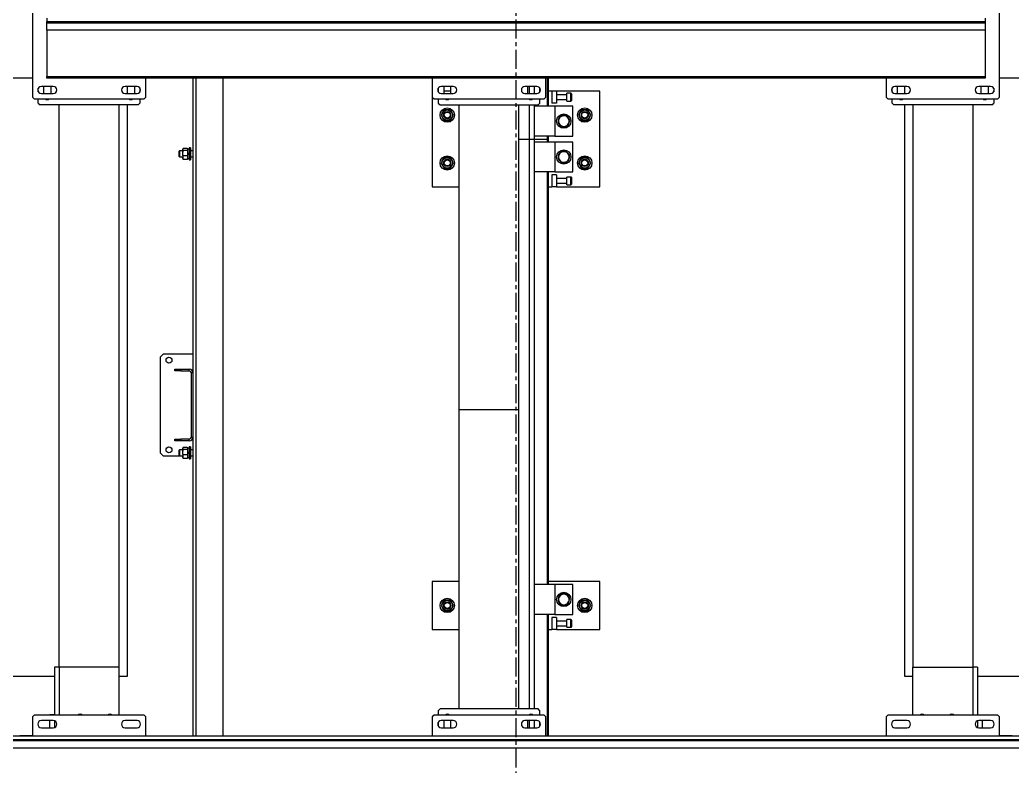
# Model space of a CAD drawing. Header units: millimetres. Extents: x 6622 to 532820, y 3370 to 359312.
# Drawn here: x 458470 to 460130, y 277289 to 278537 of the extents above; entities that cross this region are included whole.
import ezdxf

# ---------------------------------------------------------------- set-up
doc = ezdxf.new("R2010")
doc.units = ezdxf.units.MM
doc.linetypes.add('CENTER', pattern=[50.8, 31.75, -6.35, 6.35, -6.35])

# ---------------------------------------------------------------- blocks, each defined once
blk = doc.blocks.new('A$C6F3A12F4')
at = {"color": 2, "linetype": 'Continuous', "lineweight": 25}
for p, q in [((36185.2, 3700), (36185.2, 2659)), ((37185.2, 2622.1), (37185.2, 3700)), ((37285.7, 3475), (37285.7, 225)), ((37291.1, 225), (37291.1, 3475)), ((37293.7, 3475), (37293.7, 225)), ((37305.7, 3475), (37305.7, 225)), ((37285.2, 2680), (37285.2, 2659)), ((36217.2, 2659), (36053.2, 2659)), ((36220.2, 2656), (36217.2, 2659)), ((36220.2, 2472), (36220.2, 2656)), ((37253.7, 2659), (37250.7, 2656)), ((37250.7, 2656), (37250.7, 2472)), ((37285.7, 2659), (37253.7, 2659)), ((36199.2, 2644), (36199.2, 2624)), ((36199.2, 2640.1), (36211.2, 2640.1)), ((36202, 2649.1), (36208.4, 2649.1)), ((36211.2, 2624), (36211.2, 2644)), ((36220.2, 2649.1), (36227.2, 2649.1)), ((36230.2, 2646.1), (36227.2, 2649.1)), ((36230.2, 2646.1), (36230.2, 2482.1)), ((37259.7, 2644), (37259.7, 2624)), ((37271.7, 2624), (37271.7, 2644)), ((36085.2, 2635), (36090.6, 2635)), ((36090.6, 1065), (36090.6, 2635)), ((36090.6, 2635), (36093.2, 2635)), ((36093.2, 2635), (36093.2, 1065)), ((36093.2, 2635), (36105.2, 2635)), ((36105.2, 2635), (36105.2, 1065)), ((36105.2, 2635), (36182.6, 2635)), ((36182.6, 1065), (36182.6, 2635)), ((36182.6, 2635), (36185.2, 2635)), ((36185.2, 2635), (36185.2, 1065)), ((36211.2, 2628.1), (36199.2, 2628.1)), ((37259.7, 2630.1), (37271.7, 2630.1)), ((36230.2, 2614.1), (37170.2, 2614.1)), ((37170.2, 2622.1), (37170.2, 2614.1)), ((37170.2, 2622.1), (37250.7, 2622.1)), ((37170.2, 2514.1), (37170.2, 2614.1)), ((37170.2, 2614.1), (37250.7, 2614.1)), ((37260, 2622.1), (37271.4, 2622.1)), ((36230.2, 2514.1), (37170.2, 2514.1)), ((37250.7, 2514.1), (37170.2, 2514.1)), ((37185.2, 2500), (37185.2, 2514.1)), ((36199.2, 2504), (36199.2, 2484)), ((36199.2, 2500.1), (36211.2, 2500.1)), ((36199.2, 2500), (36211.2, 2500)), ((36211.2, 2484), (36211.2, 2504)), ((36230.2, 2500), (37185.2, 2500)), ((37259.7, 2504), (37259.7, 2484)), ((37271.7, 2484), (37271.7, 2504)), ((36211.2, 2488.1), (36199.2, 2488.1)), ((36208.6, 2479.1), (36201.7, 2479.1)), ((36227.2, 2479.1), (36220.2, 2479.1)), ((36227.2, 2479.1), (36230.2, 2482.1)), ((36185.2, 2469), (36217.2, 2469)), ((36217.2, 2469), (36220.2, 2472)), ((37250.7, 2472), (37253.7, 2469)), ((37253.7, 2469), (37285.7, 2469)), ((36207.2, 1990), (36207.2, 1918)), ((36367.2, 1990), (36207.2, 1990)), ((36367.2, 1918), (36367.2, 1990)), ((37107.2, 1990), (37027.2, 1990)), ((37027.2, 1990), (37027.2, 1904)), ((37107.2, 1918), (37107.2, 1990)), ((36256.7, 1965), (36256.2, 1965)), ((36256.6, 1963.2), (36256.2, 1963.2)), ((36256.3, 1962.2), (36256.6, 1963.2)), ((36336.8, 1965), (36336.2, 1965)), ((36336.6, 1963.2), (36336.2, 1963.2)), ((36336.3, 1962.2), (36336.6, 1963.2)), ((37076.7, 1965), (37076.2, 1965)), ((37076.6, 1963.2), (37076.2, 1963.2)), ((37076.3, 1962.2), (37076.6, 1963.2)), ((36211.7, 1943), (36222.7, 1943)), ((36282.2, 1945), (36232.2, 1945)), ((36232.2, 1945), (36232.2, 1915)), ((36282.2, 1915), (36282.2, 1945)), ((36342.2, 1945), (36292.2, 1945)), ((36292.2, 1945), (36292.2, 1915)), ((36342.2, 1915), (36342.2, 1945)), ((36351.7, 1943), (36362.7, 1943)), ((37082.2, 1945), (37032.2, 1945)), ((37032.2, 1945), (37032.2, 1915)), ((37082.2, 1915), (37082.2, 1945)), ((37091.7, 1943), (37102.7, 1943)), ((36210.7, 1942), (36210.7, 1935)), ((36223.7, 1942), (36210.7, 1942)), ((36223.7, 1935), (36210.7, 1935)), ((36213.2, 1935), (36213.2, 1918)), ((36221.2, 1918), (36221.2, 1935)), ((36223.7, 1935), (36223.7, 1942)), ((36252.2, 1937.3), (36248, 1934.4)), ((36256.4, 1940.2), (36252.2, 1937.3)), ((36261, 1938), (36256.4, 1940.2)), ((36265.6, 1935.8), (36261, 1938)), ((36266.8, 1930), (36266.1, 1930)), ((36266.6, 1928.2), (36266.2, 1928.2)), ((36266.4, 1927.4), (36266.6, 1928.2)), ((36312.2, 1937.3), (36308, 1934.4)), ((36316.4, 1940.2), (36312.2, 1937.3)), ((36321, 1938), (36316.4, 1940.2)), ((36325.6, 1935.8), (36321, 1938)), ((36326.7, 1930), (36326.1, 1930)), ((36326.6, 1928.2), (36326.2, 1928.2)), ((36326.4, 1927.4), (36326.6, 1928.2)), ((36350.7, 1942), (36350.7, 1935)), ((36363.7, 1942), (36350.7, 1942)), ((36363.7, 1935), (36350.7, 1935)), ((36353.2, 1935), (36353.2, 1918)), ((36361.2, 1918), (36361.2, 1935)), ((36363.7, 1935), (36363.7, 1942)), ((37052.2, 1937.3), (37048, 1934.4)), ((37056.4, 1940.2), (37052.2, 1937.3)), ((37061, 1938), (37056.4, 1940.2)), ((37065.6, 1935.8), (37061, 1938)), ((37066.8, 1930), (37066.1, 1930)), ((37066.6, 1928.2), (37066.2, 1928.2)), ((37066.4, 1927.4), (37066.6, 1928.2)), ((37090.7, 1942), (37090.7, 1935)), ((37103.7, 1942), (37090.7, 1942)), ((37103.7, 1935), (37090.7, 1935)), ((37093.2, 1935), (37093.2, 1918)), ((37101.2, 1918), (37101.2, 1935)), ((37103.7, 1935), (37103.7, 1942)), ((36207.2, 1918), (36207.2, 1910)), ((36207.2, 1918), (36227.2, 1918)), ((36207.2, 1910), (36207.2, 1904)), ((36207.2, 1910), (36227.2, 1910)), ((36227.2, 1918), (36227.2, 1910)), ((36232.2, 1915), (36232.2, 1880.2)), ((36232.2, 1915), (36282.2, 1915)), ((36248.7, 1924.2), (36253.4, 1922)), ((36253.4, 1922), (36258, 1919.8)), ((36258, 1919.8), (36262.2, 1922.7)), ((36262.2, 1922.7), (36266.4, 1925.6)), ((36282.2, 1915), (36282.2, 1880.2)), ((36292.2, 1915), (36292.2, 1880.2)), ((36292.2, 1915), (36342.2, 1915)), ((36308.8, 1924.2), (36313.4, 1922)), ((36313.4, 1922), (36318, 1919.8)), ((36318, 1919.8), (36322.2, 1922.7)), ((36322.2, 1922.7), (36326.4, 1925.6)), ((36342.2, 1915), (36342.2, 1880.2)), ((36347.2, 1918), (36347.2, 1910)), ((36347.2, 1918), (36367.2, 1918)), ((36347.2, 1910), (36367.2, 1910)), ((36367.2, 1918), (36367.2, 1910)), ((36367.2, 1904), (36367.2, 1910)), ((37032.2, 1915), (37082.2, 1915)), ((37032.2, 1915), (37032.2, 1880.2)), ((37048.7, 1924.2), (37053.4, 1922)), ((37053.4, 1922), (37058, 1919.8)), ((37058, 1919.8), (37062.2, 1922.7)), ((37062.2, 1922.7), (37066.4, 1925.6)), ((37082.2, 1915), (37082.2, 1880.2)), ((37087.2, 1918), (37087.2, 1910)), ((37087.2, 1918), (37107.2, 1918)), ((37087.2, 1910), (37107.2, 1910)), ((37107.2, 1918), (37107.2, 1910)), ((37107.2, 1904), (37107.2, 1910)), ((36185.2, 1904), (36232.2, 1904)), ((36232.2, 1902.7), (36185.2, 1902.7)), ((36217.2, 1900), (36185.2, 1900)), ((36220.2, 1897), (36217.2, 1900)), ((36220.2, 1713), (36220.2, 1897)), ((36282.2, 1904), (36287.2, 1904)), ((36292.2, 1902.7), (36282.2, 1902.7)), ((36287.2, 1904), (36292.2, 1904)), ((36287.2, 1902.7), (36287.2, 1904)), ((36287.2, 1880.2), (36287.2, 1902.7)), ((36342.2, 1904), (37032.2, 1904)), ((37032.2, 1902.7), (36342.2, 1902.7)), ((37082.2, 1904), (37285.7, 1904)), ((37285.7, 1902.7), (37082.2, 1902.7)), ((37253.7, 1900), (37250.7, 1897)), ((37250.7, 1897), (37250.7, 1713)), ((37285.7, 1900), (37253.7, 1900)), ((36199.2, 1885), (36199.2, 1865)), ((36211.2, 1881), (36199.2, 1881)), ((36199.2, 1880.2), (36211.2, 1880.2)), ((36208.5, 1890), (36201.9, 1890)), ((36211.2, 1865), (36211.2, 1885)), ((36227.2, 1890), (36220.2, 1890)), ((36230.2, 1887), (36227.2, 1890)), ((36230.2, 1723), (36230.2, 1887)), ((36230.2, 1880.2), (36287.2, 1880.2)), ((36287.2, 1880.2), (37240.2, 1880.2)), ((36287.2, 1872.8), (36287.2, 1880.2)), ((37243.2, 1890), (37240.2, 1887)), ((37240.2, 1887), (37240.2, 1723)), ((37250.7, 1890), (37243.2, 1890)), ((37259.7, 1885), (37259.7, 1865)), ((37271.7, 1881), (37259.7, 1881)), ((37259.7, 1880.2), (37271.7, 1880.2)), ((37269, 1890), (37262.4, 1890)), ((37271.7, 1865), (37271.7, 1885)), ((36211.2, 1872.8), (36199.2, 1872.8)), ((36199.2, 1869), (36211.2, 1869)), ((36220.8, 1872.8), (36220.2, 1872.8)), ((37240.2, 1872.8), (36230.2, 1872.8)), ((36287.2, 1855), (36287.2, 1872.8)), ((37250.7, 1872.8), (37249.6, 1872.8)), ((37271.7, 1872.8), (37259.7, 1872.8)), ((37259.7, 1869), (37271.7, 1869)), ((36740.2, 1855), (36230.2, 1855)), ((36740.2, 1855), (36740.2, 1755)), ((37240.2, 1855), (36740.2, 1855)), ((36199.2, 1745), (36199.2, 1725)), ((36211.2, 1725), (36211.2, 1745)), ((36740.2, 1755), (36230.2, 1755)), ((36367.2, 1710), (36367.2, 1755)), ((37240.2, 1755), (36740.2, 1755)), ((37027.2, 1755), (37027.2, 1710)), ((37107.2, 1710), (37107.2, 1755)), ((37259.7, 1745), (37259.7, 1725)), ((37271.7, 1725), (37271.7, 1745)), ((36211.2, 1741), (36199.2, 1741)), ((36199.2, 1729), (36211.2, 1729)), ((36207.2, 1741), (36207.2, 1729)), ((36256.7, 1735), (36256.2, 1735)), ((36256.6, 1733.2), (36256.2, 1733.2)), ((36256.3, 1732.2), (36256.6, 1733.2)), ((36336.8, 1735), (36336.2, 1735)), ((36336.6, 1733.2), (36336.2, 1733.2)), ((36336.3, 1732.2), (36336.6, 1733.2)), ((37076.7, 1735), (37076.2, 1735)), ((37076.6, 1733.2), (37076.2, 1733.2)), ((37076.3, 1732.2), (37076.6, 1733.2)), ((37271.7, 1741), (37259.7, 1741)), ((37259.7, 1729), (37271.7, 1729)), ((36185.2, 1710), (36217.2, 1710)), ((36201.9, 1720), (36208.5, 1720)), ((36207.2, 1720), (36207.2, 1719.3)), ((36217.2, 1710), (36220.2, 1713)), ((36217.2, 1710), (36367.2, 1710)), ((36220.2, 1720), (36227.2, 1720)), ((36227.2, 1720), (36230.2, 1723)), ((37027.2, 1710), (37107.2, 1710)), ((37240.2, 1723), (37243.2, 1720)), ((37243.2, 1720), (37250.7, 1720)), ((37250.7, 1713), (37253.7, 1710)), ((37253.7, 1710), (37285.7, 1710)), ((37262.4, 1720), (37269, 1720)), ((36185.2, 1359.5), (37285.7, 1359.5)), ((36185.2, 1314.5), (37285.7, 1314.5)), ((36185.2, 1309.5), (36678, 1309.5)), ((36302, 1305.5), (36302, 1303.5)), ((36302, 1305.5), (36322, 1305.5)), ((36302, 1303.5), (36322, 1303.5)), ((36302.8, 1300), (36302.8, 1293.4)), ((36304.4, 1300.9), (36303.3, 1300.3)), ((36303.9, 1303.5), (36303.9, 1300.9)), ((36312, 1300.9), (36303.9, 1300.9)), ((36306.4, 1300), (36306.4, 1293.4)), ((36307, 1309.5), (36307, 1305.5)), ((36312, 1300.9), (36313.5, 1300.9)), ((36320, 1300.9), (36313.5, 1300.9)), ((36315.5, 1300), (36315.5, 1293.4)), ((36317, 1305.5), (36317, 1309.5)), ((36320.7, 1300.3), (36319.6, 1300.9)), ((36320, 1300.9), (36320, 1303.5)), ((36321.2, 1300), (36321.2, 1293.4)), ((36322, 1303.5), (36322, 1305.5)), ((36647, 1309.5), (36647, 1259.5)), ((36675, 1303.5), (36672, 1303.5)), ((36672, 1289.5), (36672, 1303.5)), ((36675, 1289.5), (36675, 1303.5)), ((36678, 1309.5), (36678, 1306.5)), ((36678, 1309.5), (36786, 1309.5)), ((36678, 1306.5), (36786, 1306.5)), ((36786, 1309.5), (37285.7, 1309.5)), ((36786, 1306.5), (36786, 1309.5)), ((36792, 1303.5), (36789, 1303.5)), ((36789, 1303.5), (36789, 1289.5)), ((36792, 1303.5), (36792, 1289.5)), ((36802, 1305.5), (36802, 1303.5)), ((36802, 1305.5), (36822, 1305.5)), ((36802, 1303.5), (36822, 1303.5)), ((36802.8, 1300), (36802.8, 1293.4)), ((36804.4, 1300.9), (36803.3, 1300.3)), ((36803.9, 1303.5), (36803.9, 1300.9)), ((36812, 1300.9), (36803.9, 1300.9)), ((36806.4, 1300), (36806.4, 1293.4)), ((36807, 1309.5), (36807, 1305.5)), ((36812, 1300.9), (36813.5, 1300.9)), ((36820, 1300.9), (36813.5, 1300.9)), ((36815.5, 1300), (36815.5, 1293.4)), ((36817, 1305.5), (36817, 1309.5)), ((36820.7, 1300.3), (36819.6, 1300.9)), ((36820, 1300.9), (36820, 1303.5)), ((36821.2, 1300), (36821.2, 1293.4)), ((36822, 1303.5), (36822, 1305.5)), ((36303.3, 1293.1), (36304.4, 1292.5)), ((36314.9, 1292.5), (36304.4, 1292.5)), ((36307, 1292.5), (36307, 1287)), ((36307, 1287), (36307.5, 1286.5)), ((36307, 1287), (36317, 1287)), ((36316.5, 1286.5), (36307.5, 1286.5)), ((36314.9, 1292.5), (36319.6, 1292.5)), ((36316.5, 1286.5), (36317, 1287)), ((36317, 1287), (36317, 1292.5)), ((36319.6, 1292.5), (36320.7, 1293.1)), ((36672, 1289.5), (36675, 1289.5)), ((36672, 1279.5), (36672, 1289.5)), ((36675, 1279.5), (36672, 1279.5)), ((36675, 1289.5), (36675, 1279.5)), ((36789, 1289.5), (36792, 1289.5)), ((36789, 1279.5), (36789, 1289.5)), ((36792, 1279.5), (36789, 1279.5)), ((36792, 1289.5), (36792, 1279.5)), ((36803.3, 1293.1), (36804.4, 1292.5)), ((36814.9, 1292.5), (36804.4, 1292.5)), ((36807, 1292.5), (36807, 1287)), ((36807, 1287), (36807.5, 1286.5)), ((36807, 1287), (36817, 1287)), ((36816.5, 1286.5), (36807.5, 1286.5)), ((36814.9, 1292.5), (36819.6, 1292.5)), ((36816.5, 1286.5), (36817, 1287)), ((36817, 1287), (36817, 1292.5)), ((36817, 1259.5), (36817, 1287)), ((36819.6, 1292.5), (36820.7, 1293.1)), ((36647, 1259.5), (36652, 1254.5)), ((36652, 1254.5), (36812, 1254.5)), ((36812, 1254.5), (36817, 1259.5)), ((36217.2, 1231), (36185.2, 1231)), ((36220.2, 1228), (36217.2, 1231)), ((37253.7, 1231), (37250.7, 1228)), ((37285.7, 1231), (37253.7, 1231)), ((36199.2, 1216), (36199.2, 1196)), ((36199.2, 1211.9), (36211.2, 1211.9)), ((36201.7, 1220.9), (36208.6, 1220.9)), ((36211.2, 1196), (36211.2, 1216)), ((36220.2, 1044), (36220.2, 1228)), ((36220.2, 1220.9), (36227.2, 1220.9)), ((36230.2, 1217.9), (36227.2, 1220.9)), ((36230.2, 1217.9), (36230.2, 1053.9)), ((37250.7, 1228), (37250.7, 1044)), ((37259.7, 1216), (37259.7, 1196)), ((37271.7, 1196), (37271.7, 1216)), ((36211.2, 1200), (36199.2, 1200)), ((36211.2, 1199.9), (36199.2, 1199.9)), ((37185.2, 1200), (36230.2, 1200)), ((37185.2, 1185.9), (37185.2, 1200)), ((37170.2, 1185.9), (36230.2, 1185.9)), ((37170.2, 1185.9), (37170.2, 1085.9)), ((37250.7, 1185.9), (37170.2, 1185.9)), ((37170.2, 1085.9), (36230.2, 1085.9)), ((37170.2, 1085.9), (37250.7, 1085.9)), ((37170.2, 1085.9), (37170.2, 1077.9)), ((36085.2, 1065), (36090.6, 1065)), ((36093.2, 1065), (36090.6, 1065)), ((36105.2, 1065), (36093.2, 1065)), ((36105.2, 1065), (36182.6, 1065)), ((36185.2, 1065), (36182.6, 1065)), ((36199.2, 1076), (36199.2, 1056)), ((36199.2, 1071.9), (36211.2, 1071.9)), ((36211.2, 1056), (36211.2, 1076)), ((37170.2, 1077.9), (37250.7, 1077.9)), ((37185.2, 0), (37185.2, 1077.9)), ((37249.7, 1069.9), (37249.7, 1077.9)), ((37250.7, 1069.9), (37249.7, 1069.9)), ((37259.7, 1076), (37259.7, 1056)), ((37271.7, 1069.9), (37259.7, 1069.9)), ((37260, 1077.9), (37271.4, 1077.9)), ((37271.7, 1056), (37271.7, 1076)), ((36211.2, 1059.9), (36199.2, 1059.9)), ((36208.4, 1050.9), (36202, 1050.9)), ((36227.2, 1050.9), (36220.2, 1050.9)), ((36227.2, 1050.9), (36230.2, 1053.9)), ((36053.2, 1041), (36217.2, 1041)), ((36185.2, 1041), (36185.2, 0)), ((36217.2, 1041), (36220.2, 1044)), ((37250.7, 1044), (37253.7, 1041)), ((37253.7, 1041), (37285.7, 1041)), ((37285.2, 1041), (37285.2, 1020))]:
    blk.add_line(p, q, dxfattribs=at)
at = {"color": 2, "linetype": 'Continuous', "lineweight": 25, "flags": 128}
for points in [[(36256.7, 1965), (36256.6, 1966.9), (36256.3, 1967.9)], [(36336.8, 1965), (36336.6, 1966.9), (36336.3, 1967.9)], [(37076.7, 1965), (37076.6, 1966.9), (37076.3, 1967.9)], [(36256.7, 1735), (36256.6, 1736.9), (36256.3, 1737.9)], [(36336.8, 1735), (36336.6, 1736.9), (36336.3, 1737.9)], [(37076.7, 1735), (37076.6, 1736.9), (37076.3, 1737.9)], [(36312, 1300.9), (36311.5, 1301.8), (36311, 1302.6), (36310.5, 1303.5)], [(36312, 1303.5), (36312.5, 1302.6), (36313, 1301.8), (36313.5, 1300.9)], [(36812, 1300.9), (36811.5, 1301.8), (36811, 1302.6), (36810.5, 1303.5)], [(36812, 1303.5), (36812.5, 1302.6), (36813, 1301.8), (36813.5, 1300.9)]]:
    blk.add_lwpolyline(points, dxfattribs=at)
at = {"color": 2, "linetype": 'Continuous', "lineweight": 25}
for centre, radius in [((36247.2, 1965), 12), ((36327.2, 1965), 12), ((37067.2, 1965), 12), ((36247.2, 1965), 8.62), ((36247.2, 1965), 6), ((36247.2, 1965), 5), ((36327.2, 1965), 8.62), ((36327.2, 1965), 6), ((36327.2, 1965), 5), ((37067.2, 1965), 8.62), ((37067.2, 1965), 6), ((37067.2, 1965), 5), ((36257.2, 1930), 12), ((36317.2, 1930), 12), ((37057.2, 1930), 12), ((36247.2, 1735), 12), ((36247.2, 1735), 8.62), ((36327.2, 1735), 12), ((36327.2, 1735), 8.62), ((37067.2, 1735), 12), ((37067.2, 1735), 8.63), ((36247.2, 1735), 6), ((36247.2, 1735), 5), ((36327.2, 1735), 6), ((36327.2, 1735), 5), ((37067.2, 1735), 6), ((37067.2, 1735), 5), ((36657, 1269.5), 5), ((36807, 1269.5), 5)]:
    blk.add_circle(centre, radius, dxfattribs=at)
for centre, radius, start, end in [((36205.2, 2644), 6, 0, 180), ((37265.7, 2644), 6, 0, 180), ((36205.2, 2624), 6, 180, 0), ((36215.2, 2634.1), 6, 326.4427, 33.5573), ((37265.7, 2624), 6, 180, 0), ((37255.2, 2579.1), 6, 138.5904, 221.4096), ((37255.2, 2529.1), 6, 138.5904, 221.4096), ((36205.2, 2504), 6, 0, 180), ((37265.7, 2504), 6, 0, 180), ((36215.2, 2494.1), 6, 326.4427, 33.5573), ((36205.2, 2484), 6, 180, 0), ((37265.7, 2484), 6, 180, 0), ((36247.2, 1965), 9.55, 349.1982, 0), ((36327.2, 1965), 9.55, 349.1982, 0), ((37067.2, 1965), 9.55, 349.1982, 0), ((36211.7, 1942), 1, 90, 180), ((36222.7, 1942), 1, 0, 90), ((36247.2, 1965), 9.55, 221.2996, 256.7088), ((36327.2, 1965), 9.55, 221.2996, 256.7088), ((36351.7, 1942), 1, 90, 180), ((36362.7, 1942), 1, 0, 90), ((37067.2, 1965), 9.55, 221.2996, 256.7088), ((37091.7, 1942), 1, 90, 180), ((37102.7, 1942), 1, 0, 90), ((36257.2, 1930), 9.55, 165.3637, 203.9741), ((36257.2, 1930), 8.86, 124.3653, 184.3653), ((36257.2, 1930), 8.87, 184.3653, 244.3653), ((36257.2, 1930), 9.55, 104.5207, 143.3519), ((36257.2, 1930), 8.86, 64.3653, 124.3653), ((36257.2, 1930), 9.55, 42.9611, 84.8708), ((36257.2, 1930), 8.87, 4.3653, 64.3653), ((36257.2, 1930), 8.87, 304.3653, 4.3653), ((36257.2, 1930), 9.55, 0, 24.9691), ((36257.2, 1930), 9.55, 349.1982, 0), ((36317.2, 1930), 9.55, 165.3637, 203.9741), ((36317.2, 1930), 8.87, 124.3653, 184.3653), ((36317.2, 1930), 8.87, 184.3653, 244.3653), ((36317.2, 1930), 9.55, 104.5207, 143.3519), ((36317.2, 1930), 8.86, 64.3653, 124.3653), ((36317.2, 1930), 9.55, 42.9611, 84.8708), ((36317.2, 1930), 8.86, 4.3653, 64.3653), ((36317.2, 1930), 8.87, 304.3653, 4.3653), ((36317.2, 1930), 9.55, 0, 24.9691), ((36317.2, 1930), 9.55, 349.1982, 0), ((37057.2, 1930), 9.55, 165.3637, 203.9741), ((37057.2, 1930), 8.87, 124.3653, 184.3653), ((37057.2, 1930), 8.87, 184.3653, 244.3653), ((37057.2, 1930), 9.55, 104.5207, 143.3519), ((37057.2, 1930), 8.86, 64.3653, 124.3653), ((37057.2, 1930), 9.55, 42.9611, 84.8708), ((37057.2, 1930), 8.86, 4.3653, 64.3653), ((37057.2, 1930), 8.87, 304.3653, 4.3653), ((37057.2, 1930), 9.55, 0, 24.9691), ((37057.2, 1930), 9.55, 349.1982, 0), ((36257.2, 1930), 9.55, 224.4516, 265.4367), ((36257.2, 1930), 8.87, 244.3653, 304.3653), ((36257.2, 1930), 9.55, 283.449, 324.061), ((36317.2, 1930), 9.55, 224.4516, 265.4367), ((36317.2, 1930), 8.87, 244.3653, 304.3653), ((36317.2, 1930), 9.55, 283.449, 324.061), ((37057.2, 1930), 9.55, 224.4516, 265.4367), ((37057.2, 1930), 8.87, 244.3653, 304.3653), ((37057.2, 1930), 9.55, 283.449, 324.061), ((36205.2, 1885), 6, 0, 180), ((36215.2, 1875), 6, 326.4427, 33.5573), ((37255.2, 1875), 6, 138.5904, 221.4096), ((37265.7, 1885), 6, 0, 180), ((36205.2, 1865), 6, 180, 0), ((37265.7, 1865), 6, 180, 0), ((36205.2, 1745), 6, 0, 180), ((37265.7, 1745), 6, 0, 180), ((36215.2, 1735), 6, 326.4427, 33.5573), ((36247.2, 1735), 9.55, 221.2996, 256.7088), ((36247.2, 1735), 9.55, 349.1982, 0), ((36327.2, 1735), 9.55, 221.2996, 256.7088), ((36327.2, 1735), 9.55, 349.1982, 0), ((37067.2, 1735), 9.55, 221.2996, 256.7088), ((37067.2, 1735), 9.55, 349.1982, 0), ((37255.2, 1735), 6, 138.5904, 221.4096), ((36205.2, 1725), 6, 180, 0), ((37265.7, 1725), 6, 180, 0), ((36678, 1303.5), 6, 90, 180), ((36678, 1303.5), 3, 90, 180), ((36786, 1303.5), 6, 0, 90), ((36786, 1303.5), 3, 0, 90), ((36205.2, 1216), 6, 0, 180), ((37265.7, 1216), 6, 0, 180), ((36205.2, 1196), 6, 180, 0), ((36215.2, 1205.9), 6, 326.4427, 33.5573), ((37265.7, 1196), 6, 180, 0), ((37255.2, 1170.9), 6, 138.5904, 221.4096), ((37255.2, 1120.9), 6, 138.5904, 221.4096), ((36205.2, 1076), 6, 0, 180), ((37265.7, 1076), 6, 0, 180), ((36215.2, 1065.9), 6, 326.4427, 33.5573), ((36205.2, 1056), 6, 180, 0), ((37265.7, 1056), 6, 180, 0)]:
    blk.add_arc(centre, radius, start, end, dxfattribs=at)
for points, knots in [([(36247.2, 1975.4), (36246.4, 1974.9), (36244.8, 1974), (36242.5, 1972.7), (36240.3, 1971.4), (36238.9, 1970.6), (36238.2, 1970.2)], [0, 0, 0, 0, 0.2646547, 0.5351428, 0.7653269, 1, 1, 1, 1]), ([(36238.2, 1970.2), (36238.2, 1969.8), (36238.2, 1968.5), (36238.2, 1966.2), (36238.2, 1963.2), (36238.2, 1961.1), (36238.2, 1959.8)], [0, 0, 0, 0, 0.131003, 0.38054, 0.636178, 1, 1, 1, 1]), ([(36238.2, 1959.8), (36239, 1959.4), (36240.6, 1958.4), (36242.9, 1957.1), (36245.1, 1955.8), (36246.5, 1955), (36247.2, 1954.6)], [0, 0, 0, 0, 0.264347, 0.534834, 0.765328, 1, 1, 1, 1]), ([(36256.2, 1970.2), (36255.4, 1970.6), (36253.8, 1971.6), (36251.5, 1972.9), (36249.3, 1974.2), (36247.9, 1975), (36247.2, 1975.4)], [0, 0, 0, 0, 0.264655, 0.534831, 0.765327, 1, 1, 1, 1]), ([(36247.2, 1954.6), (36248, 1955.1), (36249.6, 1956), (36251.9, 1957.3), (36254.1, 1958.6), (36255.5, 1959.4), (36256.2, 1959.8)], [0, 0, 0, 0, 0.264655, 0.534831, 0.765327, 1, 1, 1, 1]), ([(36256.2, 1959.8), (36256.2, 1961.1), (36256.2, 1963.2), (36256.2, 1966.2), (36256.2, 1968.4), (36256.2, 1969.8), (36256.2, 1970.2)], [0, 0, 0, 0, 0.363821, 0.613049, 0.868997, 1, 1, 1, 1]), ([(36327.2, 1975.4), (36326.4, 1974.9), (36324.8, 1974), (36322.5, 1972.7), (36320.3, 1971.4), (36318.9, 1970.6), (36318.2, 1970.2)], [0, 0, 0, 0, 0.264655, 0.534831, 0.765327, 1, 1, 1, 1]), ([(36318.2, 1970.2), (36318.2, 1969.8), (36318.2, 1968.5), (36318.2, 1966.2), (36318.2, 1963.2), (36318.2, 1961.1), (36318.2, 1959.8)], [0, 0, 0, 0, 0.131003, 0.38054, 0.636178, 1, 1, 1, 1]), ([(36318.2, 1959.8), (36319, 1959.4), (36320.6, 1958.4), (36322.9, 1957.1), (36325.1, 1955.8), (36326.5, 1955), (36327.2, 1954.6)], [0, 0, 0, 0, 0.2646547, 0.5351428, 0.7653269, 1, 1, 1, 1]), ([(36336.2, 1970.2), (36335.4, 1970.6), (36333.8, 1971.6), (36331.5, 1972.9), (36329.3, 1974.2), (36327.9, 1975), (36327.2, 1975.4)], [0, 0, 0, 0, 0.264572, 0.534976, 0.7654, 1, 1, 1, 1]), ([(36327.2, 1954.6), (36328, 1955.1), (36329.6, 1956), (36331.9, 1957.3), (36334.1, 1958.6), (36335.5, 1959.4), (36336.2, 1959.8)], [0, 0, 0, 0, 0.264572, 0.534976, 0.7654, 1, 1, 1, 1]), ([(36336.2, 1959.8), (36336.2, 1961.1), (36336.2, 1963.2), (36336.2, 1966.2), (36336.2, 1968.4), (36336.2, 1969.8), (36336.2, 1970.2)], [0, 0, 0, 0, 0.363821, 0.613049, 0.868997, 1, 1, 1, 1]), ([(37067.2, 1975.4), (37066.4, 1974.9), (37064.8, 1974), (37062.5, 1972.7), (37060.3, 1971.4), (37058.9, 1970.6), (37058.2, 1970.2)], [0, 0, 0, 0, 0.2646547, 0.5351428, 0.7653269, 1, 1, 1, 1]), ([(37058.2, 1970.2), (37058.2, 1969.8), (37058.2, 1968.5), (37058.2, 1966.2), (37058.2, 1963.2), (37058.2, 1961.1), (37058.2, 1959.8)], [0, 0, 0, 0, 0.131003, 0.38054, 0.636178, 1, 1, 1, 1]), ([(37058.2, 1959.8), (37059, 1959.4), (37060.6, 1958.4), (37062.9, 1957.1), (37065.1, 1955.8), (37066.5, 1955), (37067.2, 1954.6)], [0, 0, 0, 0, 0.264655, 0.534831, 0.765327, 1, 1, 1, 1]), ([(37076.2, 1970.2), (37075.4, 1970.6), (37073.8, 1971.6), (37071.5, 1972.9), (37069.3, 1974.2), (37067.9, 1975), (37067.2, 1975.4)], [0, 0, 0, 0, 0.264655, 0.534831, 0.765327, 1, 1, 1, 1]), ([(37067.2, 1954.6), (37068, 1955.1), (37069.6, 1956), (37071.9, 1957.3), (37074.1, 1958.6), (37075.5, 1959.4), (37076.2, 1959.8)], [0, 0, 0, 0, 0.264655, 0.534831, 0.765327, 1, 1, 1, 1]), ([(37076.2, 1959.8), (37076.2, 1961.1), (37076.2, 1963.2), (37076.2, 1966.2), (37076.2, 1968.4), (37076.2, 1969.8), (37076.2, 1970.2)], [0, 0, 0, 0, 0.363821, 0.613049, 0.868997, 1, 1, 1, 1]), ([(36248, 1934.4), (36248, 1934), (36248.1, 1932.3), (36248.3, 1930.6), (36248.4, 1929.3)], [0, 0, 0, 0, 0.253088, 1, 1, 1, 1]), ([(36248.4, 1929.3), (36248.5, 1927.7), (36248.6, 1925.9), (36248.7, 1924.3), (36248.7, 1924.2)], [0, 0, 0, 0, 0.97299, 1, 1, 1, 1]), ([(36266, 1930.7), (36265.9, 1932), (36265.8, 1933.7), (36265.7, 1935.4), (36265.6, 1935.8)], [0, 0, 0, 0, 0.746911, 1, 1, 1, 1]), ([(36266.4, 1925.6), (36266.4, 1925.6), (36266.3, 1927.3), (36266.2, 1929), (36266, 1930.7)], [0, 0, 0, 0, 0.02701, 1, 1, 1, 1]), ([(36308, 1934.4), (36308, 1934), (36308.1, 1932.3), (36308.3, 1930.6), (36308.4, 1929.3)], [0, 0, 0, 0, 0.253032, 1, 1, 1, 1]), ([(36308.4, 1929.3), (36308.5, 1927.7), (36308.6, 1925.9), (36308.7, 1924.3), (36308.8, 1924.2)], [0, 0, 0, 0, 0.97299, 1, 1, 1, 1]), ([(36326, 1930.7), (36325.9, 1932), (36325.8, 1933.7), (36325.7, 1935.4), (36325.6, 1935.8)], [0, 0, 0, 0, 0.746911, 1, 1, 1, 1]), ([(36326.4, 1925.6), (36326.4, 1925.6), (36326.3, 1927.3), (36326.2, 1929), (36326, 1930.7)], [0, 0, 0, 0, 0.0270117, 1, 1, 1, 1]), ([(37048, 1934.4), (37048, 1934), (37048.1, 1932.3), (37048.3, 1930.6), (37048.4, 1929.3)], [0, 0, 0, 0, 0.253088, 1, 1, 1, 1]), ([(37048.4, 1929.3), (37048.5, 1927.7), (37048.7, 1926), (37048.7, 1924.3), (37048.7, 1924.2)], [0, 0, 0, 0, 0.973041, 1, 1, 1, 1]), ([(37066, 1930.7), (37065.9, 1932), (37065.8, 1933.7), (37065.7, 1935.4), (37065.6, 1935.8)], [0, 0, 0, 0, 0.746925, 1, 1, 1, 1]), ([(37066.4, 1925.6), (37066.4, 1925.6), (37066.3, 1927.3), (37066.2, 1929), (37066, 1930.7)], [0, 0, 0, 0, 0.0270117, 1, 1, 1, 1]), ([(36247.2, 1745.4), (36246.4, 1744.9), (36244.8, 1744), (36242.5, 1742.7), (36240.3, 1741.4), (36238.9, 1740.6), (36238.2, 1740.2)], [0, 0, 0, 0, 0.2646547, 0.5351428, 0.7653269, 1, 1, 1, 1]), ([(36256.2, 1740.2), (36255.4, 1740.6), (36253.8, 1741.6), (36251.5, 1742.9), (36249.3, 1744.2), (36247.9, 1745), (36247.2, 1745.4)], [0, 0, 0, 0, 0.264655, 0.534831, 0.765327, 1, 1, 1, 1]), ([(36327.2, 1745.4), (36326.4, 1744.9), (36324.8, 1744), (36322.5, 1742.7), (36320.3, 1741.4), (36318.9, 1740.6), (36318.2, 1740.2)], [0, 0, 0, 0, 0.264655, 0.534831, 0.765327, 1, 1, 1, 1]), ([(36336.2, 1740.2), (36335.4, 1740.6), (36333.8, 1741.6), (36331.5, 1742.9), (36329.3, 1744.2), (36327.9, 1745), (36327.2, 1745.4)], [0, 0, 0, 0, 0.264572, 0.534976, 0.7654, 1, 1, 1, 1]), ([(37067.2, 1745.4), (37066.4, 1744.9), (37064.8, 1744), (37062.5, 1742.7), (37060.3, 1741.4), (37058.9, 1740.6), (37058.2, 1740.2)], [0, 0, 0, 0, 0.2646547, 0.5351428, 0.7653269, 1, 1, 1, 1]), ([(37076.2, 1740.2), (37075.4, 1740.6), (37073.8, 1741.6), (37071.5, 1742.9), (37069.3, 1744.2), (37067.9, 1745), (37067.2, 1745.4)], [0, 0, 0, 0, 0.264655, 0.534831, 0.765327, 1, 1, 1, 1]), ([(36238.2, 1740.2), (36238.2, 1739.8), (36238.2, 1738.5), (36238.2, 1736.2), (36238.2, 1733.2), (36238.2, 1731.1), (36238.2, 1729.8)], [0, 0, 0, 0, 0.1310035, 0.3805405, 0.636178, 1, 1, 1, 1]), ([(36238.2, 1729.8), (36239, 1729.4), (36240.6, 1728.4), (36242.9, 1727.1), (36245.1, 1725.8), (36246.5, 1725), (36247.2, 1724.6)], [0, 0, 0, 0, 0.264347, 0.534834, 0.765328, 1, 1, 1, 1]), ([(36247.2, 1724.6), (36248, 1725.1), (36249.6, 1726), (36251.9, 1727.3), (36254.1, 1728.6), (36255.5, 1729.4), (36256.2, 1729.8)], [0, 0, 0, 0, 0.264655, 0.534831, 0.765327, 1, 1, 1, 1]), ([(36256.2, 1729.8), (36256.2, 1731.1), (36256.2, 1733.2), (36256.2, 1736.2), (36256.2, 1738.4), (36256.2, 1739.8), (36256.2, 1740.2)], [0, 0, 0, 0, 0.363821, 0.613048, 0.868997, 1, 1, 1, 1]), ([(36318.2, 1740.2), (36318.2, 1739.8), (36318.2, 1738.5), (36318.2, 1736.2), (36318.2, 1733.2), (36318.2, 1731.1), (36318.2, 1729.8)], [0, 0, 0, 0, 0.1310035, 0.3805405, 0.636178, 1, 1, 1, 1]), ([(36318.2, 1729.8), (36319, 1729.4), (36320.6, 1728.4), (36322.9, 1727.1), (36325.1, 1725.8), (36326.5, 1725), (36327.2, 1724.6)], [0, 0, 0, 0, 0.2646547, 0.5351432, 0.7653269, 1, 1, 1, 1]), ([(36327.2, 1724.6), (36328, 1725.1), (36329.6, 1726), (36331.9, 1727.3), (36334.1, 1728.6), (36335.5, 1729.4), (36336.2, 1729.8)], [0, 0, 0, 0, 0.264572, 0.534976, 0.7654, 1, 1, 1, 1]), ([(36336.2, 1729.8), (36336.2, 1731.1), (36336.2, 1733.2), (36336.2, 1736.2), (36336.2, 1738.4), (36336.2, 1739.8), (36336.2, 1740.2)], [0, 0, 0, 0, 0.363821, 0.613048, 0.868997, 1, 1, 1, 1]), ([(37058.2, 1740.2), (37058.2, 1739.8), (37058.2, 1738.5), (37058.2, 1736.2), (37058.2, 1733.2), (37058.2, 1731.1), (37058.2, 1729.8)], [0, 0, 0, 0, 0.1310035, 0.3805405, 0.636178, 1, 1, 1, 1]), ([(37058.2, 1729.8), (37059, 1729.4), (37060.6, 1728.4), (37062.9, 1727.1), (37065.1, 1725.8), (37066.5, 1725), (37067.2, 1724.6)], [0, 0, 0, 0, 0.264655, 0.534831, 0.765327, 1, 1, 1, 1]), ([(37067.2, 1724.6), (37068, 1725.1), (37069.6, 1726), (37071.9, 1727.3), (37074.1, 1728.6), (37075.5, 1729.4), (37076.2, 1729.8)], [0, 0, 0, 0, 0.264655, 0.534831, 0.765327, 1, 1, 1, 1]), ([(37076.2, 1729.8), (37076.2, 1731.1), (37076.2, 1733.2), (37076.2, 1736.2), (37076.2, 1738.4), (37076.2, 1739.8), (37076.2, 1740.2)], [0, 0, 0, 0, 0.363821, 0.613048, 0.868997, 1, 1, 1, 1]), ([(36302.8, 1300), (36303.3, 1300.2), (36304, 1300.7), (36305, 1300.7), (36305.8, 1300.4), (36306.2, 1300.1), (36306.4, 1300)], [0, 0, 0, 0, 0.363637, 0.612716, 0.868745, 1, 1, 1, 1]), ([(36306.4, 1300), (36307.2, 1300.2), (36308.8, 1300.6), (36311.2, 1300.7), (36313.4, 1300.5), (36314.8, 1300.2), (36315.5, 1300)], [0, 0, 0, 0, 0.264772, 0.53481, 0.76552, 1, 1, 1, 1]), ([(36315.5, 1300), (36316, 1300.2), (36317, 1300.6), (36318.5, 1300.7), (36319.9, 1300.5), (36320.7, 1300.2), (36321.2, 1300)], [0, 0, 0, 0, 0.264708, 0.535074, 0.765396, 1, 1, 1, 1]), ([(36321.2, 1300), (36321, 1300.1), (36320.8, 1300.2), (36320.7, 1300.3), (36320.7, 1300.3)], [0, 0, 0, 0, 0.90876, 1, 1, 1, 1]), ([(36802.8, 1300), (36803.3, 1300.2), (36804, 1300.7), (36805, 1300.7), (36805.8, 1300.4), (36806.2, 1300.1), (36806.4, 1300)], [0, 0, 0, 0, 0.363637, 0.612716, 0.868745, 1, 1, 1, 1]), ([(36806.4, 1300), (36807.2, 1300.2), (36808.8, 1300.6), (36811.2, 1300.7), (36813.4, 1300.5), (36814.8, 1300.2), (36815.5, 1300)], [0, 0, 0, 0, 0.264772, 0.53481, 0.76552, 1, 1, 1, 1]), ([(36815.5, 1300), (36816, 1300.2), (36817, 1300.6), (36818.5, 1300.7), (36819.9, 1300.5), (36820.7, 1300.2), (36821.2, 1300)], [0, 0, 0, 0, 0.264708, 0.535074, 0.765396, 1, 1, 1, 1]), ([(36821.2, 1300), (36821, 1300.1), (36820.8, 1300.2), (36820.7, 1300.3), (36820.7, 1300.3)], [0, 0, 0, 0, 0.90876, 1, 1, 1, 1]), ([(36306.4, 1293.4), (36306.2, 1293.3), (36305.8, 1293), (36305, 1292.7), (36304, 1292.7), (36303.3, 1293.2), (36302.8, 1293.4)], [0, 0, 0, 0, 0.131254, 0.380876, 0.636362, 1, 1, 1, 1]), ([(36315.5, 1293.4), (36314.7, 1293.2), (36313.1, 1292.8), (36310.7, 1292.7), (36308.5, 1292.9), (36307.1, 1293.2), (36306.4, 1293.4)], [0, 0, 0, 0, 0.264376, 0.534814, 0.765523, 1, 1, 1, 1]), ([(36321.2, 1293.4), (36320.7, 1293.2), (36319.7, 1292.8), (36318.2, 1292.7), (36316.8, 1292.9), (36316, 1293.2), (36315.5, 1293.4)], [0, 0, 0, 0, 0.2644652, 0.5348322, 0.7651538, 1, 1, 1, 1]), ([(36320.7, 1293.1), (36320.7, 1293.1), (36320.8, 1293.2), (36321, 1293.3), (36321.2, 1293.4)], [0, 0, 0, 0, 0.091198, 1, 1, 1, 1]), ([(36806.4, 1293.4), (36806.2, 1293.3), (36805.8, 1293), (36805, 1292.7), (36804, 1292.7), (36803.3, 1293.2), (36802.8, 1293.4)], [0, 0, 0, 0, 0.131254, 0.380876, 0.636362, 1, 1, 1, 1]), ([(36815.5, 1293.4), (36814.7, 1293.2), (36813.1, 1292.8), (36810.7, 1292.7), (36808.5, 1292.9), (36807.1, 1293.2), (36806.4, 1293.4)], [0, 0, 0, 0, 0.264376, 0.534814, 0.765523, 1, 1, 1, 1]), ([(36821.2, 1293.4), (36820.7, 1293.2), (36819.7, 1292.8), (36818.2, 1292.7), (36816.8, 1292.9), (36816, 1293.2), (36815.5, 1293.4)], [0, 0, 0, 0, 0.2644652, 0.5348322, 0.7651538, 1, 1, 1, 1]), ([(36820.7, 1293.1), (36820.7, 1293.1), (36820.8, 1293.2), (36821, 1293.3), (36821.2, 1293.4)], [0, 0, 0, 0, 0.091198, 1, 1, 1, 1])]:
    blk.add_open_spline(points, degree=3, knots=knots, dxfattribs=at)

msp = doc.modelspace()

# ---------------------------------------------------------------- linework, layer by layer
at = {"color": 1, "linetype": 'CENTER'}
msp.add_line((459300, 268650.975), (459300, 314810.514), dxfattribs=at)

# ---------------------------------------------------------------- block references
at = {"color": 0, "rotation": 270}
msp.add_blockref('A$C6F3A12F4', (457450, 314625.198), dxfattribs=at)

doc.saveas('drawing.dxf')
